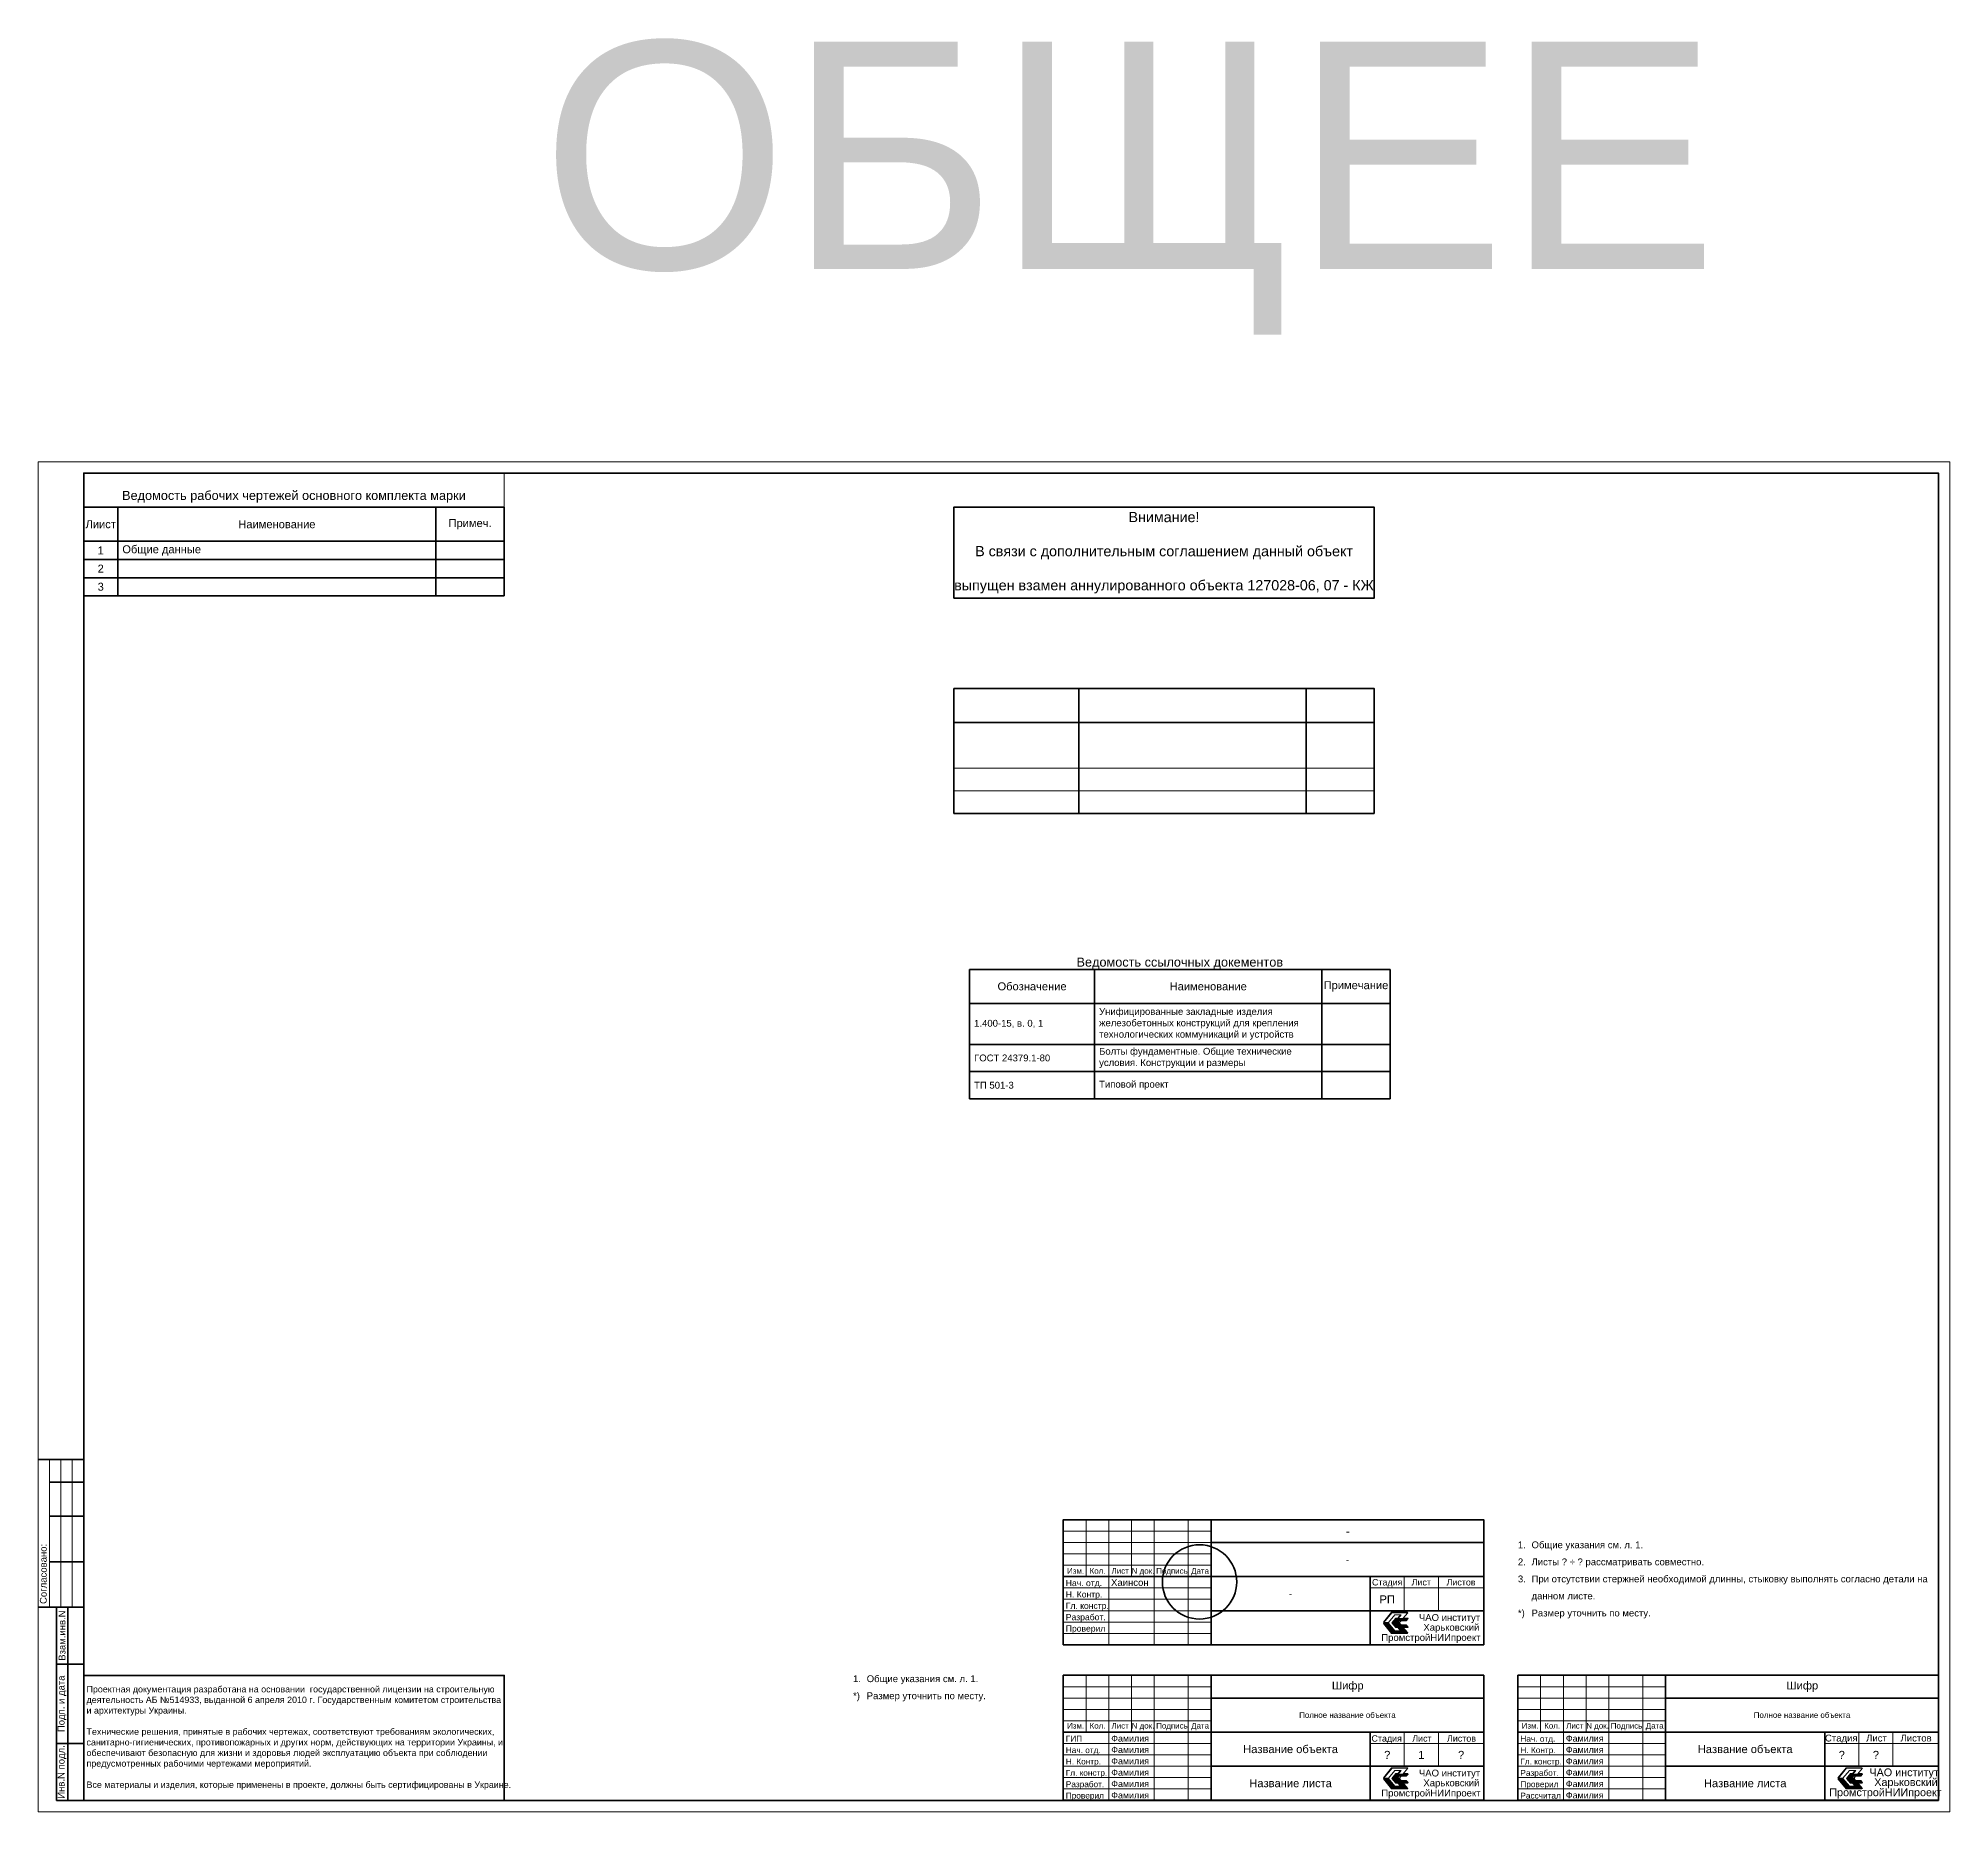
# Paper-space layout 'А1 г' of a CAD drawing. Header units: millimetres. Extents: x -1826 to 3142, y -699 to 3864.
# Drawn here: x 751 to 1592, y 1772 to 2553 of the extents above; entities that cross this region are included whole.
import ezdxf
from ezdxf.enums import TextEntityAlignment as Align

# ---------------------------------------------------------------- set-up
doc = ezdxf.new("R2010")
doc.units = ezdxf.units.MM
doc.header["$MEASUREMENT"] = 0
doc.layers.add('01_!!!', color=1, linetype='Continuous', lineweight=60, plot=False)
doc.layers.add('01_Спецификация', color=7, linetype='Continuous', lineweight=13)
doc.layers.add('01_Формат', color=7, linetype='Continuous', lineweight=13)
doc.layers.add('01_Чертежная', color=7, linetype='Continuous')
doc.styles.add('Arial', font='arial.ttf')

# ---------------------------------------------------------------- blocks, each defined once
blk = doc.blocks.new('Штамп')
at = {"layer": '01_Формат', "lineweight": 9}
h = blk.add_hatch(color=256, dxfattribs=at)
h.paths.add_polyline_path([(-40.4, 14.14), (-40.56, 14.34), (-44.18, 9.99), (-44.02, 9.79)])
h.paths.add_polyline_path([(-33.63, 14.34), (-40.56, 14.34), (-40.4, 14.14), (-33.47, 14.14)])
h.paths.add_polyline_path([(-36.3, 13.17), (-36.63, 13.17), (-37.79, 11.77), (-37.62, 11.58)])
h = blk.add_hatch(dxfattribs=at)
h.set_pattern_fill('LINE', color=256, scale=0.055, style=0)
h.set_pattern_definition([(0, (-1383.71959, 422.2), (0, 0.174625), [])])
h.paths.add_polyline_path([(-40.4, 5.27), (-33.47, 5.27), (-35.6, 7.83), (-37.62, 7.83), (-36.3, 6.24), (-39.19, 6.24), (-41.99, 9.62), (-44.02, 9.62)])
h.paths.add_polyline_path([(-37.09, 9.62), (-37.98, 9.62), (-37.31, 8.81), (-36.41, 8.81)])
h = blk.add_hatch(dxfattribs=at)
h.set_pattern_fill('LINE', color=256, scale=0.097864, angle=50, style=0)
h.set_pattern_definition([(50, (-995.03494, 367.22022), (-0.23802457, 0.19972633), [])])
h.paths.add_polyline_path([(-38.52, 11.58), (-40.08, 9.7), (-38.06, 9.7), (-37.31, 10.6), (-34.13, 10.6), (-33.32, 11.58)])
h = blk.add_hatch(dxfattribs=at)
h.set_pattern_fill('LINE', color=256, scale=0.097864, angle=130, style=0)
h.set_pattern_definition([(130, (-995.03494, 367.22022), (-0.23802457, -0.19972633), [])])
h.paths.add_polyline_path([(-33.32, 7.83), (-34.13, 8.81), (-37.31, 8.81), (-38.06, 9.7), (-40.08, 9.7), (-38.52, 7.83)])
at = {"layer": '01_Формат'}
for p, q in [((-175, 55.05), (-175, 30.05)), ((-165, 55.05), (-165, 0.05)), ((-155, 55.09), (-155, 30.05)), ((-145, 55.05), (-145, 0.05)), ((-130, 55.05), (-130, 0.05)), ((-185, 50.05), (-120, 50.05)), ((-185, 45.05), (-120, 45.05)), ((-185, 40.05), (-120, 40.05)), ((-185, 35.05), (-120, 35.05)), ((-35, 30.05), (-35, 15.05)), ((-20, 30.05), (-20, 15.05)), ((-185, 25.05), (-120, 25.05)), ((-185, 20.05), (-120, 20.05)), ((-50, 25.05), (0, 25.05)), ((-185, 15.05), (-120, 15.05)), ((-185, 10.05), (-120, 10.05)), ((-185, 5.05), (-120, 5.05))]:
    blk.add_line(p, q, dxfattribs=at)
at = {"layer": '01_Формат', "lineweight": 50}
for p, q in [((-120, 55.05), (-120, 0.05)), ((-120, 45.05), (0, 45.05)), ((-185, 30.05), (0, 30.05)), ((-50, 30.05), (-50, 0.05)), ((-120, 15.05), (0, 15.05))]:
    blk.add_line(p, q, dxfattribs=at)
at = {"layer": '01_Формат', "lineweight": 9}
for p, q in [((-40.56, 14.34), (-44.18, 9.99)), ((-44.02, 9.79), (-44.18, 9.99)), ((-44.02, 9.62), (-44.18, 9.42)), ((-40.56, 5.07), (-44.18, 9.42)), ((-40.4, 14.14), (-44.02, 9.79)), ((-44.02, 9.79), (-41.99, 9.79)), ((-40.4, 5.27), (-44.02, 9.62)), ((-44.02, 9.62), (-41.99, 9.62)), ((-39.19, 13.17), (-41.99, 9.79)), ((-39.19, 6.24), (-41.99, 9.62)), ((-33.63, 14.34), (-40.56, 14.34)), ((-40.4, 14.14), (-40.56, 14.34)), ((-38.68, 11.77), (-40.41, 9.7)), ((-40.41, 9.7), (-38.06, 9.7)), ((-38.68, 7.63), (-40.41, 9.7)), ((-40.4, 14.14), (-33.47, 14.14)), ((-38.52, 11.58), (-40.08, 9.7)), ((-38.52, 7.83), (-40.08, 9.7)), ((-40.06, 9.7), (-38.05, 9.7)), ((-36.3, 13.17), (-39.19, 13.17)), ((-38.68, 11.77), (-37.79, 11.77)), ((-38.52, 11.58), (-38.68, 11.77)), ((-38.52, 11.58), (-33.32, 11.58)), ((-37.31, 10.6), (-38.06, 9.7)), ((-37.31, 8.81), (-38.06, 9.7)), ((-37.98, 9.79), (-37.09, 9.79)), ((-37.98, 9.62), (-37.09, 9.62)), ((-36.63, 13.17), (-37.79, 11.77)), ((-37.62, 11.58), (-37.79, 11.77)), ((-36.3, 13.17), (-37.62, 11.58)), ((-34.13, 10.6), (-37.31, 10.6)), ((-34.13, 8.81), (-37.31, 8.81)), ((-36.41, 10.6), (-37.09, 9.79)), ((-36.41, 8.81), (-37.09, 9.62)), ((-33.47, 14.14), (-35.6, 11.58)), ((-35.44, 11.77), (-33.48, 11.77)), ((-33.32, 11.58), (-34.13, 10.6)), ((-33.32, 7.83), (-34.13, 8.81)), ((-33.47, 14.14), (-33.63, 14.34)), ((-33.32, 11.58), (-33.48, 11.77)), ((-40.4, 5.27), (-40.56, 5.07)), ((-33.63, 5.07), (-40.56, 5.07)), ((-40.4, 5.27), (-33.47, 5.27)), ((-36.3, 6.24), (-39.19, 6.24)), ((-38.52, 7.83), (-38.68, 7.63)), ((-38.68, 7.63), (-37.79, 7.63)), ((-38.52, 7.83), (-33.32, 7.83)), ((-37.62, 7.83), (-37.79, 7.63)), ((-36.63, 6.24), (-37.79, 7.63)), ((-36.3, 6.24), (-37.62, 7.83)), ((-33.47, 5.27), (-35.6, 7.83)), ((-35.44, 7.63), (-33.48, 7.63)), ((-33.47, 5.27), (-33.63, 5.07)), ((-33.32, 7.83), (-33.48, 7.63))]:
    blk.add_line(p, q, dxfattribs=at)
at = {"layer": '01_Формат', "lineweight": 50}
blk.add_lwpolyline([(0, 0.05), (0, 55.05), (-185, 55.05), (-185, 0.05)], close=True, dxfattribs=at)
at = {"style": 'Arial'}
for tag, p in [('НКонтр', (-164, 20.05)), ('ГлКонстр', (-164, 15.05)), ('Разработ', (-164, 10.05)), ('Проверил', (-164, 5.05))]:
    blk.add_attdef(tag, text='', height=3, dxfattribs=at).set_placement(p, align=Align.BOTTOM_LEFT)
at = {"layer": '01_Формат', "style": 'Arial'}
for s, height, p in [('Изм.', 2.5, (-179.59, 32.55)), ('Кол.', 2.5, (-169.95, 32.55)), ('Лист', 2.5, (-159.99, 32.55)), ('N док.', 2.5, (-149.95, 32.55)), ('Подпись', 2.5, (-137.2, 32.55)), ('Дата', 2.5, (-124.82, 32.55)), ('Стадия', 2.8, (-42.5, 27.55)), ('Лист', 2.8, (-27.5, 27.55)), ('Листов', 2.8, (-10, 27.55)), ('РП', 3.5, (-42.5, 20.05))]:
    blk.add_text(s, height=height, dxfattribs=at).set_placement(p, align=Align.MIDDLE_CENTER)
for s, height, p in [('Нач. отд.', 2.7, (-183.91, 25.05)), ('Хаинсон', 3, (-164, 25.05)), ('Н. Контр.', 2.7, (-183.91, 20.05)), ('Гл. констр.', 2.7, (-183.91, 15.05)), ('Разработ.', 2.7, (-183.91, 10.05)), ('Проверил', 2.7, (-183.91, 5.05))]:
    blk.add_text(s, height=height, dxfattribs=at).set_placement(p, align=Align.BOTTOM_LEFT)
at = {"layer": '01_Формат', "lineweight": 35, "style": 'Arial'}
for s, p in [('ЧАО институт', (-15.08, 9.65)), ('Харьковский', (-14.27, 5.32)), ('ПромстройНИИпроект', (-23.28, 0.84))]:
    blk.add_text(s, height=3, dxfattribs=at).set_placement(p, align=Align.BOTTOM_CENTER)
at = {"layer": '01_Формат', "attachment_point": 5, "style": 'Arial'}
for s, insert, char_height, width in [('{\\C7;-}', (-59.85, 50.05), 4, 119.7), ('-', (-60, 37.55), 3, 118.0001)]:
    blk.add_mtext(s, dxfattribs=dict(at, insert=insert, char_height=char_height, width=width))
at = {"layer": '01_Формат', "insert": (-85, 22.55), "char_height": 3, "width": 68.0003, "attachment_point": 5, "line_spacing_factor": 1.2, "style": 'Arial'}
blk.add_mtext('{\\C7;-}', dxfattribs=at)
at = {"layer": '01_Формат', "style": 'Arial', "flags": 4}
blk.add_attdef('НОМЕР', text='', height=3.5, dxfattribs=at).set_placement((-27.5, 20.05), align=Align.MIDDLE_CENTER)
blk.add_attdef('НАИМЕНОВАНИЕ_001', (-91.35, 6.05), '', height=3, dxfattribs=at)
blk = doc.blocks.new('*U181')
at = {"layer": '01_Формат'}
blk.add_blockref('Штамп', (1386.5, 1845.72), dxfattribs=at)
blk = doc.blocks.new('*T26')
at = {"layer": '01_Спецификация', "color": 0, "lineweight": 40, "transparency": 16777216}
blk.add_line((0, -15), (185, -15), dxfattribs=at)
at = {"layer": '01_Спецификация', "color": 0, "lineweight": 50, "transparency": 16777216}
for p, q in [((0, -15), (0, -54)), ((15, -15), (15, -54)), ((155, -15), (155, -54)), ((185, -15), (185, -54)), ((0, -30), (185, -30)), ((0, -38), (185, -38)), ((0, -46), (185, -46)), ((0, -54), (185, -54))]:
    blk.add_line(p, q, dxfattribs=at)
at = {"layer": 'Defpoints', "color": 8, "linetype": 'ByBlock', "lineweight": 0, "transparency": 16777216}
for p, q in [((0, 0), (185, 0)), ((0, 0), (0, -15)), ((185, 0), (185, -15))]:
    blk.add_line(p, q, dxfattribs=at)
at = {"layer": '01_Спецификация', "color": 0, "transparency": 16777216, "style": 'Arial'}
for s, insert, char_height, width, attachment_point in [('Ведомость рабочих чертежей основного комплекта марки ', (92.5, -13), 4, 185, 8), ('Лиист', (7.5, -22.5), 3.5, 14.88, 5), ('Наименование', (85, -22.5), 3.5, 139.88, 5), ('Примеч.', (170, -22.5), 3.5, 29.88, 5)]:
    blk.add_mtext(s, dxfattribs=dict(at, insert=insert, char_height=char_height, width=width, attachment_point=attachment_point))
at = {"layer": '01_Спецификация', "transparency": 16777216, "char_height": 3.5, "style": 'Arial'}
for s, insert, width, attachment_point in [('1', (7.5, -34), 15, 5), ('Общие данные', (17, -34), 136, 4), ('2', (7.5, -42), 15, 5), ('3', (7.5, -50), 15, 5)]:
    blk.add_mtext(s, dxfattribs=dict(at, insert=insert, width=width, attachment_point=attachment_point))
blk = doc.blocks.new('*T29')
at = {"layer": '01_Спецификация', "color": 0, "lineweight": 50, "transparency": 16777216}
for p, q in [((0, 0), (185, 0)), ((0, 0), (0, -57)), ((185, 0), (185, -57)), ((0, -33), (185, -33)), ((0, -45), (185, -45)), ((0, -57), (185, -57))]:
    blk.add_line(p, q, dxfattribs=at)
at = {"layer": '01_Спецификация', "color": 0, "lineweight": 40, "transparency": 16777216}
for p, q in [((55, 0), (55, -57)), ((155, 0), (155, -57)), ((0, -15), (185, -15))]:
    blk.add_line(p, q, dxfattribs=at)
at = {"layer": '01_Спецификация', "color": 0, "transparency": 16777216, "char_height": 3.5, "attachment_point": 5, "style": 'Arial'}
for s, insert, width in [('Обозначение', (27.5, -7.5), 54.88), ('Наименование', (105, -7.5), 99.88), ('Примечание', (170, -7.5), 29.88)]:
    blk.add_mtext(s, dxfattribs=dict(at, insert=insert, width=width))
at = {"layer": '01_Спецификация', "transparency": 16777216, "char_height": 3, "attachment_point": 4, "style": 'Arial'}
for s, insert, width in [('1.400-15, в. 0, 1', (2, -24), 51), ('Унифицированные закладные изделия железобетонных конструкций для крепления технологических коммуникаций и устройств', (57, -24), 96), ('ГОСТ 24379.1-80^J', (2, -39), 51), ('Болты фундаментные. Общие технические условия. Конструкции и размеры', (57, -39), 96), ('ТП 501-3', (2, -51), 51), ('Типовой проект', (57, -51), 96)]:
    blk.add_mtext(s, dxfattribs=dict(at, insert=insert, width=width))

psp = doc.layouts.new('А1 г')

# ---------------------------------------------------------------- hatches: boundary and pattern name
at = {"layer": '01_Формат', "lineweight": 9}
h = psp.add_hatch(color=256, dxfattribs=at)
h.paths.add_polyline_path([(1346.11, 1791.43), (1345.94, 1791.63), (1342.32, 1787.28), (1342.49, 1787.08)])
h.paths.add_polyline_path([(1352.87, 1791.63), (1345.94, 1791.63), (1346.11, 1791.43), (1353.04, 1791.43)])
h.paths.add_polyline_path([(1350.2, 1790.45), (1349.87, 1790.45), (1348.72, 1789.06), (1348.88, 1788.86)])
h = psp.add_hatch(color=256, dxfattribs=at)
h.paths.add_polyline_path([(1546.11, 1791.43), (1545.94, 1791.63), (1542.32, 1787.28), (1542.49, 1787.08)])
h.paths.add_polyline_path([(1552.87, 1791.63), (1545.94, 1791.63), (1546.11, 1791.43), (1553.04, 1791.43)])
h.paths.add_polyline_path([(1550.2, 1790.45), (1549.87, 1790.45), (1548.72, 1789.06), (1548.88, 1788.86)])
h = psp.add_hatch(dxfattribs=at)
h.set_pattern_fill('LINE', color=256, scale=0.055, style=0)
h.set_pattern_definition([(0, (2.7835, 2199.48748), (0, 0.174625), [])])
h.paths.add_polyline_path([(1346.11, 1782.55), (1353.04, 1782.55), (1350.9, 1785.12), (1348.88, 1785.12), (1350.2, 1783.53), (1347.32, 1783.53), (1344.51, 1786.9), (1342.49, 1786.9)])
h.paths.add_polyline_path([(1349.42, 1786.9), (1348.52, 1786.9), (1349.19, 1786.09), (1350.09, 1786.09)])
h = psp.add_hatch(dxfattribs=at)
h.set_pattern_fill('LINE', color=256, scale=0.097864, angle=50, style=0)
h.set_pattern_definition([(50, (391.46815, 2144.5077), (-0.23802457, 0.19972633), [])])
h.paths.add_polyline_path([(1347.98, 1788.86), (1346.43, 1786.99), (1348.45, 1786.99), (1349.19, 1787.89), (1352.37, 1787.89), (1353.18, 1788.86)])
h = psp.add_hatch(dxfattribs=at)
h.set_pattern_fill('LINE', color=256, scale=0.097864, angle=130, style=0)
h.set_pattern_definition([(130, (391.46815, 2144.5077), (-0.23802457, -0.19972633), [])])
h.paths.add_polyline_path([(1353.18, 1785.12), (1352.37, 1786.09), (1349.19, 1786.09), (1348.45, 1786.99), (1346.43, 1786.99), (1347.98, 1785.12)])
h = psp.add_hatch(dxfattribs=at)
h.set_pattern_fill('LINE', color=256, scale=0.055, style=0)
h.set_pattern_definition([(0, (202.78352, 2199.48748), (0, 0.174625), [])])
h.paths.add_polyline_path([(1546.11, 1782.55), (1553.04, 1782.55), (1550.9, 1785.12), (1548.88, 1785.12), (1550.2, 1783.53), (1547.32, 1783.53), (1544.51, 1786.9), (1542.49, 1786.9)])
h.paths.add_polyline_path([(1549.42, 1786.9), (1548.52, 1786.9), (1549.19, 1786.09), (1550.09, 1786.09)])
h = psp.add_hatch(dxfattribs=at)
h.set_pattern_fill('LINE', color=256, scale=0.097864, angle=50, style=0)
h.set_pattern_definition([(50, (591.46817, 2144.5077), (-0.23802457, 0.19972633), [])])
h.paths.add_polyline_path([(1547.98, 1788.86), (1546.43, 1786.99), (1548.45, 1786.99), (1549.19, 1787.89), (1552.37, 1787.89), (1553.18, 1788.86)])
h = psp.add_hatch(dxfattribs=at)
h.set_pattern_fill('LINE', color=256, scale=0.097864, angle=130, style=0)
h.set_pattern_definition([(130, (591.46817, 2144.5077), (-0.23802457, -0.19972633), [])])
h.paths.add_polyline_path([(1553.18, 1785.12), (1552.37, 1786.09), (1549.19, 1786.09), (1548.45, 1786.99), (1546.43, 1786.99), (1547.98, 1785.12)])

# ---------------------------------------------------------------- linework, layer by layer
at = {"layer": '01_!!!'}
psp.add_circle((1261.42, 1873.42), 16.35, dxfattribs=at)
at = {"layer": '01_Спецификация', "lineweight": 50, "ltscale": 0.5}
for p, q in [((1208.29, 2266.52), (1208.29, 2211.52)), ((1308.29, 2211.52), (1308.29, 2266.52))]:
    psp.add_line(p, q, dxfattribs=at)
at = {"layer": '01_Спецификация', "ltscale": 0.5}
for p, q in [((1153.29, 2231.52), (1338.29, 2231.52)), ((1153.29, 2221.52), (1338.29, 2221.52))]:
    psp.add_line(p, q, dxfattribs=at)
at = {"layer": '01_Спецификация', "lineweight": 50}
psp.add_lwpolyline([(1153.29, 2266.52), (1338.29, 2266.52), (1338.29, 2251.52), (1153.29, 2251.52)], close=True, dxfattribs=at)
at = {"layer": '01_Формат', "lineweight": 50}
for p, q in [((1153.29, 2266.52), (1153.29, 2211.52)), ((1338.29, 2266.52), (1338.29, 2211.52)), ((1153.29, 2211.52), (1338.29, 2211.52)), ((1201.5, 1832.33), (1386.5, 1832.33)), ((1266.5, 1832.33), (1266.5, 1777.33)), ((1466.5, 1832.33), (1466.5, 1777.33)), ((1266.5, 1822.33), (1386.5, 1822.33)), ((1466.5, 1822.33), (1586.5, 1822.33)), ((1201.5, 1807.33), (1386.5, 1807.33)), ((1336.5, 1807.33), (1336.5, 1777.33)), ((1401.5, 1807.33), (1586.5, 1807.33)), ((1536.5, 1807.33), (1536.5, 1777.33)), ((1266.5, 1792.33), (1386.5, 1792.33)), ((1466.5, 1792.33), (1586.5, 1792.33))]:
    psp.add_line(p, q, dxfattribs=at)
at = {"layer": '01_Формат', "lineweight": 35}
for p, q in [((770.5, 1927.29), (750.5, 1927.29)), ((755.5, 1917.29), (770.5, 1917.29)), ((755.5, 1902.29), (770.5, 1902.29)), ((755.5, 1882.29), (770.5, 1882.29)), ((750.5, 1862.29), (770.5, 1862.29)), ((758.5, 1862.29), (758.5, 1777.29)), ((770.5, 1862.29), (758.5, 1862.29)), ((770.5, 1862.29), (758.5, 1862.29)), ((763.5, 1862.29), (763.5, 1777.29)), ((770.5, 1837.29), (758.5, 1837.29)), ((758.5, 1802.29), (770.5, 1802.29)), ((758.5, 1777.29), (770.5, 1777.29))]:
    psp.add_line(p, q, dxfattribs=at)
at = {"layer": '01_Формат'}
for p, q in [((1201.5, 1832.33), (1201.5, 1777.33)), ((1201.5, 1827.33), (1266.5, 1827.33)), ((1211.5, 1832.33), (1211.5, 1807.33)), ((1221.5, 1832.33), (1221.5, 1777.33)), ((1231.5, 1832.38), (1231.5, 1807.33)), ((1241.5, 1832.33), (1241.5, 1777.33)), ((1256.5, 1832.33), (1256.5, 1777.33)), ((1401.5, 1827.33), (1466.5, 1827.33)), ((1411.5, 1832.33), (1411.5, 1807.33)), ((1421.5, 1832.33), (1421.5, 1777.33)), ((1431.5, 1832.38), (1431.5, 1807.33)), ((1441.5, 1832.33), (1441.5, 1777.33)), ((1456.5, 1832.33), (1456.5, 1777.33)), ((1201.5, 1822.33), (1266.5, 1822.33)), ((1201.5, 1817.33), (1266.5, 1817.33)), ((1401.5, 1822.33), (1466.5, 1822.33)), ((1401.5, 1817.33), (1466.5, 1817.33)), ((1201.5, 1812.33), (1266.5, 1812.33)), ((1401.5, 1812.33), (1466.5, 1812.33)), ((1201.5, 1802.33), (1266.5, 1802.33)), ((1336.5, 1802.33), (1386.5, 1802.33)), ((1351.5, 1807.33), (1351.5, 1792.33)), ((1366.5, 1807.33), (1366.5, 1792.33)), ((1401.5, 1802.33), (1466.5, 1802.33)), ((1536.5, 1802.33), (1586.5, 1802.33)), ((1551.5, 1807.33), (1551.5, 1792.33)), ((1566.5, 1807.33), (1566.5, 1792.33)), ((1201.5, 1797.33), (1266.5, 1797.33)), ((1201.5, 1792.33), (1266.5, 1792.33)), ((1401.5, 1797.33), (1466.5, 1797.33)), ((1401.5, 1792.33), (1466.5, 1792.33)), ((1201.5, 1787.33), (1266.5, 1787.33)), ((1401.5, 1787.33), (1466.5, 1787.33)), ((1201.5, 1782.33), (1266.5, 1782.33)), ((1401.5, 1782.33), (1466.5, 1782.33))]:
    psp.add_line(p, q, dxfattribs=at)
at = {"layer": '01_Формат', "lineweight": 9}
for p, q in [((1345.94, 1791.63), (1342.32, 1787.28)), ((1346.11, 1791.43), (1342.49, 1787.08)), ((1352.87, 1791.63), (1345.94, 1791.63)), ((1346.11, 1791.43), (1345.94, 1791.63)), ((1346.11, 1791.43), (1353.04, 1791.43)), ((1353.04, 1791.43), (1350.9, 1788.86)), ((1353.04, 1791.43), (1352.87, 1791.63)), ((1545.94, 1791.63), (1542.32, 1787.28)), ((1546.11, 1791.43), (1542.49, 1787.08)), ((1552.87, 1791.63), (1545.94, 1791.63)), ((1546.11, 1791.43), (1545.94, 1791.63)), ((1546.11, 1791.43), (1553.04, 1791.43)), ((1553.04, 1791.43), (1550.9, 1788.86)), ((1553.04, 1791.43), (1552.87, 1791.63)), ((1342.49, 1787.08), (1342.32, 1787.28)), ((1342.49, 1786.9), (1342.32, 1786.71)), ((1345.94, 1782.35), (1342.32, 1786.71)), ((1342.49, 1787.08), (1344.51, 1787.08)), ((1346.11, 1782.55), (1342.49, 1786.9)), ((1342.49, 1786.9), (1344.51, 1786.9)), ((1347.32, 1790.45), (1344.51, 1787.08)), ((1347.32, 1783.53), (1344.51, 1786.9)), ((1347.82, 1789.06), (1346.1, 1786.99)), ((1346.1, 1786.99), (1348.45, 1786.99)), ((1347.82, 1784.92), (1346.1, 1786.99)), ((1347.98, 1788.86), (1346.43, 1786.99)), ((1347.98, 1785.12), (1346.43, 1786.99)), ((1346.44, 1786.99), (1348.45, 1786.99)), ((1350.2, 1790.45), (1347.32, 1790.45)), ((1350.2, 1783.53), (1347.32, 1783.53)), ((1347.82, 1789.06), (1348.72, 1789.06)), ((1347.98, 1788.86), (1347.82, 1789.06)), ((1347.98, 1785.12), (1347.82, 1784.92)), ((1347.82, 1784.92), (1348.72, 1784.92)), ((1347.98, 1788.86), (1353.18, 1788.86)), ((1347.98, 1785.12), (1353.18, 1785.12)), ((1349.19, 1787.89), (1348.45, 1786.99)), ((1349.19, 1786.09), (1348.45, 1786.99)), ((1348.52, 1787.08), (1349.42, 1787.08)), ((1348.52, 1786.9), (1349.42, 1786.9)), ((1349.87, 1790.45), (1348.72, 1789.06)), ((1348.88, 1788.86), (1348.72, 1789.06)), ((1348.88, 1785.12), (1348.72, 1784.92)), ((1349.87, 1783.53), (1348.72, 1784.92)), ((1350.2, 1790.45), (1348.88, 1788.86)), ((1350.2, 1783.53), (1348.88, 1785.12)), ((1352.37, 1787.89), (1349.19, 1787.89)), ((1352.37, 1786.09), (1349.19, 1786.09)), ((1350.09, 1787.89), (1349.42, 1787.08)), ((1350.09, 1786.09), (1349.42, 1786.9)), ((1353.04, 1782.55), (1350.9, 1785.12)), ((1351.07, 1789.06), (1353.02, 1789.06)), ((1351.07, 1784.92), (1353.02, 1784.92)), ((1353.18, 1788.86), (1352.37, 1787.89)), ((1353.18, 1785.12), (1352.37, 1786.09)), ((1353.18, 1788.86), (1353.02, 1789.06)), ((1353.18, 1785.12), (1353.02, 1784.92)), ((1542.49, 1787.08), (1542.32, 1787.28)), ((1542.49, 1786.9), (1542.32, 1786.71)), ((1545.94, 1782.35), (1542.32, 1786.71)), ((1542.49, 1787.08), (1544.51, 1787.08)), ((1546.11, 1782.55), (1542.49, 1786.9)), ((1542.49, 1786.9), (1544.51, 1786.9)), ((1547.32, 1790.45), (1544.51, 1787.08)), ((1547.32, 1783.53), (1544.51, 1786.9)), ((1547.82, 1789.06), (1546.1, 1786.99)), ((1546.1, 1786.99), (1548.45, 1786.99)), ((1547.82, 1784.92), (1546.1, 1786.99)), ((1547.98, 1788.86), (1546.43, 1786.99)), ((1547.98, 1785.12), (1546.43, 1786.99)), ((1546.44, 1786.99), (1548.45, 1786.99)), ((1550.2, 1790.45), (1547.32, 1790.45)), ((1550.2, 1783.53), (1547.32, 1783.53)), ((1547.82, 1789.06), (1548.72, 1789.06)), ((1547.98, 1788.86), (1547.82, 1789.06)), ((1547.98, 1785.12), (1547.82, 1784.92)), ((1547.82, 1784.92), (1548.72, 1784.92)), ((1547.98, 1788.86), (1553.18, 1788.86)), ((1547.98, 1785.12), (1553.18, 1785.12)), ((1549.19, 1787.89), (1548.45, 1786.99)), ((1549.19, 1786.09), (1548.45, 1786.99)), ((1548.52, 1787.08), (1549.42, 1787.08)), ((1548.52, 1786.9), (1549.42, 1786.9)), ((1549.87, 1790.45), (1548.72, 1789.06)), ((1548.88, 1788.86), (1548.72, 1789.06)), ((1548.88, 1785.12), (1548.72, 1784.92)), ((1549.87, 1783.53), (1548.72, 1784.92)), ((1550.2, 1790.45), (1548.88, 1788.86)), ((1550.2, 1783.53), (1548.88, 1785.12)), ((1552.37, 1787.89), (1549.19, 1787.89)), ((1552.37, 1786.09), (1549.19, 1786.09)), ((1550.09, 1787.89), (1549.42, 1787.08)), ((1550.09, 1786.09), (1549.42, 1786.9)), ((1553.04, 1782.55), (1550.9, 1785.12)), ((1551.07, 1789.06), (1553.02, 1789.06)), ((1551.07, 1784.92), (1553.02, 1784.92)), ((1553.18, 1788.86), (1552.37, 1787.89)), ((1553.18, 1785.12), (1552.37, 1786.09)), ((1553.18, 1788.86), (1553.02, 1789.06)), ((1553.18, 1785.12), (1553.02, 1784.92)), ((1346.11, 1782.55), (1345.94, 1782.35)), ((1352.87, 1782.35), (1345.94, 1782.35)), ((1346.11, 1782.55), (1353.04, 1782.55)), ((1353.04, 1782.55), (1352.87, 1782.35)), ((1546.11, 1782.55), (1545.94, 1782.35)), ((1552.87, 1782.35), (1545.94, 1782.35)), ((1546.11, 1782.55), (1553.04, 1782.55)), ((1553.04, 1782.55), (1552.87, 1782.35))]:
    psp.add_line(p, q, dxfattribs=at)
at = {"layer": '01_Формат'}
psp.add_lwpolyline([(750.5, 1772.29), (1591.5, 1772.29), (1591.5, 2366.29), (750.5, 2366.29)], close=True, dxfattribs=at)
at = {"layer": '01_Формат', "lineweight": 50}
for points in [[(770.5, 1777.29), (1586.5, 1777.29), (1586.5, 2361.29), (770.5, 2361.29)], [(770.5, 1777.29), (955.5, 1777.29), (955.5, 1832.29), (770.5, 1832.29)], [(1386.5, 1777.33), (1386.5, 1832.33), (1201.5, 1832.33), (1201.5, 1777.33)], [(1586.5, 1777.33), (1586.5, 1832.33), (1401.5, 1832.33), (1401.5, 1777.33)]]:
    psp.add_lwpolyline(points, close=True, dxfattribs=at)
at = {"layer": '01_Формат', "lineweight": 40}
psp.add_lwpolyline([(1153.29, 2306.29), (1338.29, 2306.29), (1338.29, 2346.29), (1153.29, 2346.29)], close=True, dxfattribs=at)
at = {"layer": '01_Формат'}
for points in [[(755.5, 1927.29), (755.5, 1862.29)], [(760.5, 1927.29), (760.5, 1862.29)], [(765.5, 1927.29), (765.5, 1862.29)]]:
    psp.add_lwpolyline(points, dxfattribs=at)

# ---------------------------------------------------------------- block references
for name, p in [('*T26', (770.5, 2361.29)), ('*T29', (1160.25, 2142.96))]:
    psp.add_blockref(name, p)
at = {"layer": '01_Чертежная', "color": 2}
psp.add_blockref('*U181', (0, 0), dxfattribs=at)

# ---------------------------------------------------------------- texts
at = {"layer": '01_Спецификация', "lineweight": 20, "ltscale": 0.5, "style": 'Arial'}
psp.add_text('Ведомость ссылочных докементов', height=4, dxfattribs=at).set_placement((1252.75, 2142.96), align=Align.BOTTOM_CENTER)
at = {"layer": '01_Формат', "lineweight": 35, "style": 'Arial'}
psp.add_text('Согласовано:', height=3, rotation=90, dxfattribs=at).set_placement((752.73, 1863.71), align=Align.MIDDLE_LEFT)
for s, p in [('Взам.инв.N', (761, 1849.79)), ('Подп. и дата', (761, 1819.79)), ('Инв.N подл.', (761, 1789.79))]:
    psp.add_text(s, height=3, rotation=90, dxfattribs=at).set_placement(p, align=Align.MIDDLE)
at = {"layer": '01_Формат', "style": 'Arial'}
for s, height, p in [('Изм.', 2.5, (1206.92, 1808.16)), ('Кол.', 2.5, (1216.56, 1808.16)), ('Лист', 2.5, (1226.52, 1808.16)), ('N док.', 2.5, (1236.55, 1808.16)), ('Подпись', 2.5, (1249.3, 1808.16)), ('Дата', 2.5, (1261.68, 1808.16)), ('Изм.', 2.5, (1406.92, 1808.16)), ('Кол.', 2.5, (1416.56, 1808.16)), ('Лист', 2.5, (1426.52, 1808.16)), ('N док.', 2.5, (1436.55, 1808.16)), ('Подпись', 2.5, (1449.3, 1808.16)), ('Дата', 2.5, (1461.68, 1808.16)), ('Стадия', 2.8, (1343.77, 1802.31)), ('Лист', 2.8, (1359.28, 1802.31)), ('Листов', 2.8, (1376.69, 1802.31)), ('Стадия', 3, (1543.77, 1802.31)), ('Лист', 3, (1559.28, 1802.31)), ('Листов', 3, (1576.69, 1802.31))]:
    psp.add_text(s, height=height, dxfattribs=at).set_placement(p, align=Align.BOTTOM_CENTER)
for s, height, p in [('ГИП', 2.6, (1202.59, 1802.33)), ('Нач. отд.', 2.6, (1202.59, 1797.33)), ('Фамилия', 2.8, (1222.59, 1802.33)), ('Фамилия', 2.8, (1222.59, 1797.33)), ('Нач. отд.', 2.6, (1402.59, 1802.33)), ('Н. Контр.', 2.6, (1402.59, 1797.33)), ('Фамилия', 2.8, (1422.59, 1802.33)), ('Фамилия', 2.8, (1422.59, 1797.33)), ('Н. Контр.', 2.6, (1202.59, 1792.33)), ('Фамилия', 2.8, (1222.59, 1792.33)), ('Гл. констр.', 2.6, (1402.59, 1792.33)), ('Фамилия', 2.8, (1422.59, 1792.33)), ('Гл. констр.', 2.6, (1202.59, 1787.33)), ('Разработ.', 2.6, (1202.59, 1782.33)), ('Фамилия', 2.8, (1222.59, 1787.33)), ('Фамилия', 2.8, (1222.59, 1782.33)), ('Разработ.', 2.6, (1402.59, 1787.33)), ('Проверил', 2.6, (1402.59, 1782.33)), ('Фамилия', 2.8, (1422.59, 1787.33)), ('Фамилия', 2.8, (1422.59, 1782.33)), ('Проверил', 2.6, (1202.59, 1777.33)), ('Фамилия', 2.8, (1222.59, 1777.33)), ('Рассчитал', 2.6, (1402.59, 1777.33)), ('Фамилия', 2.8, (1422.59, 1777.33))]:
    psp.add_text(s, height=height, dxfattribs=at).set_placement(p, align=Align.BOTTOM_LEFT)
for s, p in [('?', (1344, 1797.33)), ('1', (1359, 1797.33)), ('?', (1376.5, 1797.33)), ('?', (1544, 1797.33)), ('?', (1559, 1797.33))]:
    psp.add_text(s, height=3.5, dxfattribs=at).set_placement(p, align=Align.MIDDLE_CENTER)
at = {"layer": '01_Формат', "lineweight": 35, "style": 'Arial'}
for s, height, p in [('ЧАО институт', 3.4, (1571.42, 1786.93)), ('ЧАО институт', 3, (1371.42, 1786.93)), ('Харьковский', 3, (1372.23, 1782.6)), ('Харьковский', 3.4, (1572.23, 1782.6)), ('ПромстройНИИпроект', 3, (1363.22, 1778.13)), ('ПромстройНИИпроект', 3.4, (1563.22, 1778.13))]:
    psp.add_text(s, height=height, dxfattribs=at).set_placement(p, align=Align.BOTTOM_CENTER)
at = {"layer": '01_Формат', "lineweight": 40, "insert": (1245.79, 2326.29), "char_height": 4.5, "width": 185, "attachment_point": 5, "line_spacing_factor": 2, "style": 'Arial'}
psp.add_mtext('Внимание!\\PВ связи с дополнительным соглашением данный объект выпущен взамен аннулированного объекта 127028-06, 07 - КЖ', dxfattribs=at)
at = {"layer": '01_Формат', "style": 'Arial'}
for s, insert, char_height, width, attachment_point, line_spacing_factor in [('\\pi-6,l6,t6,9;1.^IОбщие указания см. л. 1.\\P2.^IЛисты ? ÷ ? рассматривать совместно.\\P3.^IПри отсутствии стержней необходимой длинны, стыковку выполнять согласно детали на данном листе.\\P*)^IРазмер уточнить по месту.', (1401.5, 1857.33), 3, 183, 7, 1.5), ('\\pi-6,l6,t6,9;1.^IОбщие указания см. л. 1.\\P*)^IРазмер уточнить по месту.', (1109, 1832.33), 3, 92.5, 1, 1.5), ('Полное название объекта', (1326.5, 1814.83), 2.5, 118.0001, 5, 0.8), ('Полное название объекта', (1526.5, 1814.83), 2.5, 118.0001, 5, 0.8)]:
    psp.add_mtext(s, dxfattribs=dict(at, insert=insert, char_height=char_height, width=width, attachment_point=attachment_point, line_spacing_factor=line_spacing_factor))
at = {"layer": '01_Формат', "ltscale": 0.5, "insert": (771.75, 1804.79), "char_height": 2.8, "width": 183, "attachment_point": 4, "style": 'Arial'}
psp.add_mtext('Проектная документация разработана на основании  государственной лицензии на строительную деятельность АБ №514933, выданной 6 апреля 2010 г. Государственным комитетом строительства и архитектуры Украины.\\P\\PТехнические решения, принятые в рабочих чертежах, соответствуют требованиям экологических, санитарно-гигиенических, противопожарных и других норм, действующих на территории Украины, и обеспечивают безопасную для жизни и здоровья людей эксплуатацию объекта при соблюдении предусмотренных рабочими чертежами мероприятий.\\P\\PВсе материалы и изделия, которые применены в проекте, должны быть сертифицированы в Украине.', dxfattribs=at)
at = {"layer": '01_Формат', "char_height": 3.5, "attachment_point": 5, "style": 'Arial'}
for s, insert, width in [('{\\C7;Шифр}', (1326.65, 1827.33), 119.7), ('{\\C7;Шифр}', (1526.65, 1827.33), 119.7), ('{\\C7;Название объекта}', (1301.5, 1799.83), 68.0003), ('{\\C7;Название объекта}', (1501.5, 1799.83), 68.0003), ('{\\C7;Название листа}', (1301.5, 1784.83), 68.0003), ('{\\C7;Название листа}', (1501.5, 1784.83), 68.0003)]:
    psp.add_mtext(s, dxfattribs=dict(at, insert=insert, width=width))
at = {"layer": '01_Чертежная', "style": 'Arial'}
psp.add_text('ОБЩЕЕ', height=100, dxfattribs=at).set_placement((971.73, 2451.16))

doc.saveas('drawing.dxf')
